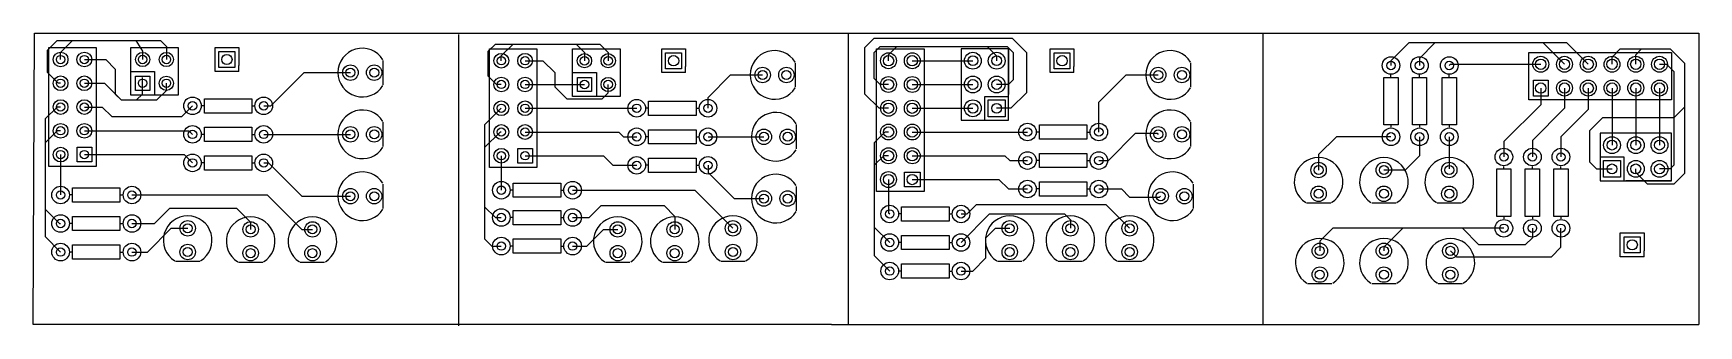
# Model space of a CAD drawing. Header units: millimetres. Extents: x 8 to 186, y -95 to -64.
import ezdxf

# ---------------------------------------------------------------- set-up
doc = ezdxf.new("R2010")
doc.units = ezdxf.units.MM

msp = doc.modelspace()

# ---------------------------------------------------------------- linework, layer by layer
for points in [[(7.87, -95.12), (8, -64)], [(8, -64), (94.11, -64)], [(94.11, -64), (107.19, -64), (107.19, -64.01)], [(95, -64.07), (95, -95.19)], [(107.19, -64), (125.6, -64), (145.92, -64)], [(139.32, -64.01), (139.32, -95.12)], [(145.92, -64), (185.93, -64)], [(185.93, -64), (185.93, -95.12)], [(10.79, -69.34), (10.54, -69.34), (9.4, -68.2), (9.4, -65.79), (10.41, -64.77), (18.85, -64.77), (19.56, -65.91), (19.56, -66.8)], [(10.79, -66.8), (10.79, -66.04), (12.06, -64.77), (20.96, -64.77)], [(20.96, -64.77), (21.46, -64.77), (22.1, -65.4), (22.1, -66.8)], [(29.84, -68.07), (27.3, -68.07), (27.3, -65.53), (29.84, -65.53), (29.84, -67.44)], [(53.34, -64.13), (53.34, -95.25)], [(57.91, -69.47), (57.4, -69.47), (56.51, -68.58), (56.51, -65.91), (57.28, -65.15), (65.91, -65.15), (66.8, -66.04), (66.8, -66.93)], [(57.91, -66.93), (57.91, -66.42), (59.18, -65.15), (68.45, -65.15), (69.34, -66.04), (69.34, -66.93)], [(77.6, -68.2), (75.06, -68.2), (75.06, -65.66), (77.6, -65.66), (77.6, -67.56)], [(99.31, -72.01), (98.3, -72.01), (96.77, -70.49), (96.77, -65.53), (97.79, -64.52), (112.52, -64.52), (114.05, -66.04), (114.05, -70.36), (112.39, -72.01), (110.87, -72.01)], [(99.31, -69.47), (98.43, -69.47), (97.79, -68.83), (97.79, -66.04), (98.43, -65.4), (112.01, -65.4), (112.65, -66.04), (112.65, -68.96), (112.14, -69.47), (110.87, -69.47)], [(99.31, -66.93), (99.31, -66.29), (100.2, -65.4), (109.85, -65.4), (110.87, -66.42), (110.87, -66.93)], [(112.14, -65.66), (107.06, -65.66), (107.06, -73.28), (112.14, -73.28), (112.14, -65.66), (112.14, -70.53)], [(119.13, -68.2), (116.59, -68.2), (116.59, -65.66), (119.13, -65.66), (119.13, -67.56)], [(174.12, -67.31), (171.83, -65.02), (154.94, -65.02), (153.03, -66.93), (153.03, -67.44)], [(171.58, -67.31), (169.29, -65.02), (157.73, -65.02), (156.08, -66.68), (156.08, -67.44)], [(176.66, -67.31), (176.66, -66.55), (177.55, -65.66), (182.88, -65.66), (184.4, -67.18), (184.4, -71.88), (183.26, -73.02), (175.64, -73.02), (174.24, -74.42), (174.24, -77.72), (175.01, -78.49), (176.66, -78.49)], [(179.2, -67.31), (179.2, -66.29), (179.83, -65.66), (182.88, -65.66), (184.4, -67.18), (184.4, -78.99), (183.26, -80.14), (180.47, -80.14), (179.2, -78.87), (179.2, -78.49)], [(13.33, -66.8), (15.62, -66.8), (16.64, -67.82), (16.64, -70.49), (17.27, -71.12), (21.08, -71.12), (22.1, -70.1), (22.1, -69.34)], [(29.84, -68.07), (29.84, -67.44)], [(45.28, -69.5), (45.28, -66.9)], [(60.45, -66.93), (62.36, -66.93), (63.63, -68.2), (63.63, -69.72), (64.9, -70.99), (68.71, -70.99), (69.34, -70.36), (69.34, -69.47)], [(77.6, -68.2), (77.6, -67.56)], [(89.35, -69.75), (89.35, -67.15)], [(101.85, -66.93), (108.33, -66.93)], [(119.13, -68.2), (119.13, -67.56)], [(131.64, -69.75), (131.64, -67.15)], [(159.26, -67.44), (159.38, -67.31), (169.04, -67.31)], [(181.74, -67.31), (182.5, -67.31), (183.26, -68.07), (183.26, -78.11), (182.88, -78.49), (181.74, -78.49)], [(13.33, -69.34), (15.49, -69.34), (17.27, -71.12), (18.92, -71.12), (19.56, -70.49), (19.56, -68.71)], [(18.29, -68.07), (20.83, -68.07), (20.83, -70.61)], [(32.51, -71.75), (33.27, -71.75), (36.83, -68.2), (41.78, -68.2)], [(65.53, -68.2), (68.07, -68.2), (68.07, -70.74)], [(80.01, -72.01), (80.01, -70.87), (82.42, -68.45), (85.85, -68.45)], [(121.79, -74.55), (121.79, -71.37), (124.71, -68.45), (128.14, -68.45)], [(152.27, -68.71), (153.03, -68.71)], [(152.27, -73.79), (152.27, -68.71)], [(153.03, -68.71), (153.03, -68.45)], [(153.03, -68.71), (153.8, -68.71)], [(153.8, -68.71), (153.8, -73.79)], [(155.32, -68.71), (156.08, -68.71)], [(155.32, -73.79), (155.32, -68.71)], [(156.08, -68.71), (156.08, -68.45)], [(156.08, -68.71), (156.84, -68.71)], [(156.84, -68.71), (156.84, -73.79)], [(158.5, -68.71), (159.26, -68.71)], [(158.5, -73.79), (158.5, -68.71)], [(159.26, -68.71), (159.26, -68.45)], [(159.26, -68.71), (160.02, -68.71)], [(160.02, -68.71), (160.02, -73.79)], [(26.16, -71.75), (26.16, -70.99)], [(26.16, -70.99), (31.24, -70.99)], [(31.24, -70.99), (31.24, -71.75)], [(60.45, -69.47), (66.8, -69.47)], [(101.85, -69.47), (108.33, -69.47)], [(109.6, -73.28), (109.6, -70.74), (112.14, -70.74)], [(169.04, -69.85), (169.04, -71.63), (165.1, -75.57), (165.1, -77.22)], [(171.58, -69.85), (171.58, -72.01), (168.15, -75.44), (168.15, -77.22)], [(174.12, -69.85), (174.12, -72.14), (171.2, -75.06), (171.2, -77.22)], [(176.66, -69.85), (176.66, -75.95)], [(179.2, -69.85), (179.2, -75.95)], [(181.74, -69.85), (181.74, -75.95)], [(10.79, -71.88), (10.41, -71.88), (9.14, -73.15), (9.14, -85.73), (10.79, -87.38)], [(13.33, -71.88), (15.24, -71.88), (16.26, -72.9), (23.75, -72.9), (24.89, -71.75)], [(26.16, -71.75), (25.91, -71.75)], [(26.16, -72.52), (26.16, -71.75)], [(31.24, -72.52), (26.16, -72.52)], [(31.24, -71.75), (31.5, -71.75)], [(31.24, -71.75), (31.24, -72.52)], [(57.91, -72.01), (56.13, -73.79), (56.13, -85.98), (56.9, -86.74), (57.91, -86.74)], [(60.45, -72.01), (72.39, -72.01)], [(73.66, -72.01), (73.41, -72.01)], [(73.66, -72.01), (73.66, -71.25)], [(73.66, -71.25), (78.74, -71.25)], [(73.66, -72.77), (73.66, -72.01)], [(78.74, -72.77), (73.66, -72.77)], [(78.74, -71.25), (78.74, -72.01)], [(78.74, -72.01), (78.99, -72.01)], [(78.74, -72.01), (78.74, -72.77)], [(101.85, -72.01), (108.33, -72.01)], [(10.79, -74.42), (10.41, -74.42), (9.14, -75.69), (9.14, -82.8), (10.67, -84.33), (10.79, -84.33)], [(13.33, -74.42), (24.51, -74.42), (24.89, -74.8)], [(26.16, -74.8), (26.16, -74.04)], [(26.16, -74.04), (31.24, -74.04)], [(31.24, -74.04), (31.24, -74.8)], [(45.28, -76.1), (45.28, -73.5)], [(57.91, -74.55), (57.78, -74.55), (56.13, -76.2), (56.13, -82.55), (57.28, -83.69), (57.91, -83.69)], [(60.45, -74.55), (70.49, -74.55), (70.99, -75.06), (72.39, -75.06)], [(73.66, -75.06), (73.66, -74.3)], [(73.66, -74.3), (78.74, -74.3)], [(78.74, -74.3), (78.74, -75.06)], [(89.48, -76.36), (89.48, -73.76)], [(99.31, -74.55), (98.93, -74.55), (97.79, -75.69), (97.79, -87.76), (99.44, -89.41)], [(101.85, -74.55), (114.17, -74.55)], [(115.44, -74.55), (115.19, -74.55)], [(115.44, -74.55), (115.44, -73.79)], [(115.44, -73.79), (120.52, -73.79)], [(115.44, -75.31), (115.44, -74.55)], [(120.52, -73.79), (120.52, -74.55)], [(120.52, -74.55), (120.78, -74.55)], [(120.52, -74.55), (120.52, -75.31)], [(121.79, -77.6), (122.81, -77.6), (125.73, -74.68), (128.02, -74.68), (128.14, -74.8)], [(131.64, -76.1), (131.64, -73.5)], [(153.03, -73.79), (152.27, -73.79)], [(153.03, -73.79), (153.03, -74.04)], [(153.8, -73.79), (153.03, -73.79)], [(156.08, -73.79), (155.32, -73.79)], [(156.08, -73.79), (156.08, -74.04)], [(156.84, -73.79), (156.08, -73.79)], [(159.26, -73.79), (158.5, -73.79)], [(159.26, -73.79), (159.26, -74.04)], [(160.02, -73.79), (159.26, -73.79)], [(183.01, -79.76), (183.01, -74.68), (175.39, -74.68), (175.39, -79.76), (183.01, -79.76), (178.14, -79.76)], [(26.16, -74.8), (25.91, -74.8)], [(26.16, -75.57), (26.16, -74.8)], [(31.24, -75.57), (26.16, -75.57)], [(31.24, -74.8), (31.5, -74.8)], [(31.24, -74.8), (31.24, -75.57)], [(32.51, -74.8), (41.78, -74.8)], [(73.66, -75.06), (73.41, -75.06)], [(73.66, -75.82), (73.66, -75.06)], [(78.74, -75.82), (73.66, -75.82)], [(78.74, -75.06), (78.99, -75.06)], [(78.74, -75.06), (78.74, -75.82)], [(80.01, -75.06), (85.98, -75.06)], [(120.52, -75.31), (115.44, -75.31)], [(153.03, -75.06), (147.19, -75.06), (145.29, -76.96), (145.29, -78.61)], [(156.08, -75.06), (156.08, -77.09), (154.56, -78.61), (152.27, -78.61)], [(159.26, -75.06), (159.26, -78.49)], [(10.79, -76.96), (10.79, -81.28)], [(13.33, -76.96), (24, -76.96), (24.89, -77.85)], [(26.16, -77.85), (25.91, -77.85)], [(26.16, -77.85), (26.16, -77.09)], [(26.16, -77.09), (31.24, -77.09)], [(26.16, -78.61), (26.16, -77.85)], [(31.24, -77.09), (31.24, -77.85)], [(31.24, -77.85), (31.5, -77.85)], [(31.24, -77.85), (31.24, -78.61)], [(32.51, -77.85), (33.02, -77.85), (36.58, -81.41), (41.78, -81.41)], [(57.91, -77.09), (57.91, -80.77)], [(60.45, -77.09), (68.83, -77.09), (69.85, -78.11), (72.39, -78.11)], [(73.66, -78.11), (73.41, -78.11)], [(73.66, -78.11), (73.66, -77.34)], [(73.66, -77.34), (78.74, -77.34)], [(73.66, -78.87), (73.66, -78.11)], [(78.74, -77.34), (78.74, -78.11)], [(78.74, -78.11), (78.99, -78.11)], [(78.74, -78.11), (78.74, -78.87)], [(80.01, -78.11), (80.01, -78.87), (82.8, -81.66), (85.98, -81.66)], [(99.31, -77.09), (98.81, -77.09), (97.79, -78.11), (97.79, -84.71), (99.44, -86.36)], [(101.85, -77.09), (111.76, -77.09), (112.27, -77.6), (114.17, -77.6)], [(115.44, -77.6), (115.19, -77.6)], [(115.44, -77.6), (115.44, -76.84)], [(115.44, -76.84), (120.52, -76.84)], [(115.44, -78.36), (115.44, -77.6)], [(120.52, -76.84), (120.52, -77.6)], [(120.52, -77.6), (120.78, -77.6)], [(120.52, -77.6), (120.52, -78.36)], [(165.1, -78.49), (165.1, -78.23)], [(168.15, -78.49), (168.15, -78.23)], [(171.2, -78.49), (171.2, -78.23)], [(175.39, -77.21), (177.93, -77.21), (177.93, -79.76)], [(31.24, -78.61), (26.16, -78.61)], [(45.28, -82.71), (45.28, -80.11)], [(59.18, -80.77), (59.18, -80.01)], [(59.18, -80.01), (64.26, -80.01)], [(64.26, -80.01), (64.26, -80.77)], [(78.74, -78.87), (73.66, -78.87)], [(99.31, -79.63), (99.31, -83.19), (99.44, -83.31)], [(101.85, -79.63), (111.12, -79.63), (112.14, -80.64), (114.17, -80.64)], [(120.52, -78.36), (115.44, -78.36)], [(115.44, -80.64), (115.44, -79.88)], [(115.44, -79.88), (120.52, -79.88)], [(120.52, -79.88), (120.52, -80.64)], [(131.9, -82.71), (131.9, -80.11)], [(164.34, -78.49), (165.1, -78.49)], [(164.34, -83.57), (164.34, -78.49)], [(165.1, -78.49), (165.86, -78.49)], [(165.86, -78.49), (165.86, -83.57)], [(167.39, -78.49), (168.15, -78.49)], [(167.39, -83.57), (167.39, -78.49)], [(168.15, -78.49), (168.91, -78.49)], [(168.91, -78.49), (168.91, -83.57)], [(170.43, -78.49), (171.2, -78.49)], [(170.43, -83.57), (170.43, -78.49)], [(171.2, -78.49), (171.96, -78.49)], [(171.96, -78.49), (171.96, -83.57)], [(12.06, -81.28), (11.81, -81.28)], [(12.06, -81.28), (12.06, -80.52)], [(12.06, -80.52), (17.14, -80.52)], [(12.06, -82.04), (12.06, -81.28)], [(17.14, -80.52), (17.14, -81.28)], [(17.14, -81.28), (17.4, -81.28)], [(17.14, -81.28), (17.14, -82.04)], [(18.42, -81.28), (32.89, -81.28), (36.58, -84.96), (37.72, -84.96)], [(59.18, -80.77), (58.93, -80.77)], [(59.18, -81.53), (59.18, -80.77)], [(64.26, -81.53), (59.18, -81.53)], [(64.26, -80.77), (64.52, -80.77)], [(64.26, -80.77), (64.26, -81.53)], [(65.53, -80.77), (78.61, -80.77), (82.68, -84.84)], [(89.48, -82.96), (89.48, -80.36)], [(115.44, -80.64), (115.19, -80.64)], [(115.44, -81.41), (115.44, -80.64)], [(120.52, -81.41), (115.44, -81.41)], [(120.52, -80.64), (120.78, -80.64)], [(120.52, -80.64), (120.52, -81.41)], [(121.79, -80.64), (124.21, -80.64), (125.09, -81.53), (128.27, -81.53), (128.4, -81.41)], [(17.14, -82.04), (12.06, -82.04)], [(12.06, -84.33), (12.06, -83.57)], [(12.06, -83.57), (17.14, -83.57)], [(17.14, -83.57), (17.14, -84.33)], [(18.42, -84.33), (20.83, -84.33), (22.48, -82.68), (29.59, -82.68), (31.11, -84.2), (31.11, -84.96)], [(59.18, -83.69), (59.18, -82.93)], [(59.18, -82.93), (64.26, -82.93)], [(64.26, -82.93), (64.26, -83.69)], [(65.53, -83.69), (67.31, -83.69), (68.58, -82.42), (75.31, -82.42), (76.45, -83.57), (76.45, -84.96)], [(100.71, -83.31), (100.46, -83.31)], [(100.71, -83.31), (100.71, -82.55)], [(100.71, -82.55), (105.79, -82.55)], [(100.71, -84.07), (100.71, -83.31)], [(105.79, -82.55), (105.79, -83.31)], [(105.79, -83.31), (106.04, -83.31)], [(105.79, -83.31), (105.79, -84.07)], [(107.06, -83.31), (107.7, -83.31), (108.71, -82.3), (122.55, -82.3), (125.09, -84.84)], [(107.06, -86.36), (110.11, -83.31), (118.11, -83.31), (118.75, -83.95), (118.75, -84.84)], [(143.99, -82.11), (146.59, -82.11)], [(150.97, -82.11), (153.57, -82.11)], [(157.96, -82.11), (160.56, -82.11)], [(165.1, -83.57), (164.34, -83.57)], [(165.1, -83.57), (165.1, -83.82)], [(165.86, -83.57), (165.1, -83.57)], [(168.15, -83.57), (167.39, -83.57)], [(168.15, -83.57), (168.15, -83.82)], [(168.91, -83.57), (168.15, -83.57)], [(171.2, -83.57), (170.43, -83.57)], [(171.2, -83.57), (171.2, -83.82)], [(171.96, -83.57), (171.2, -83.57)], [(12.06, -84.33), (11.81, -84.33)], [(12.06, -85.09), (12.06, -84.33)], [(17.14, -85.09), (12.06, -85.09)], [(17.14, -84.33), (17.4, -84.33)], [(17.14, -84.33), (17.14, -85.09)], [(18.42, -87.38), (20.07, -87.38), (22.61, -84.84), (24.38, -84.84)], [(59.18, -83.69), (58.93, -83.69)], [(59.18, -84.46), (59.18, -83.69)], [(64.26, -84.46), (59.18, -84.46)], [(64.26, -83.69), (64.52, -83.69)], [(64.26, -83.69), (64.26, -84.46)], [(65.53, -86.74), (67.06, -86.74), (68.83, -84.96), (70.36, -84.96)], [(105.79, -84.07), (100.71, -84.07)], [(107.06, -89.41), (108.33, -89.41), (109.73, -88.01), (109.73, -85.85), (110.74, -84.84), (112.27, -84.84)], [(165.1, -84.84), (146.81, -84.84), (145.42, -86.23), (145.42, -87.25)], [(168.15, -84.84), (168.15, -85.85), (167.39, -86.61), (162.43, -86.61), (160.66, -84.84), (154.3, -84.84), (152.27, -86.87), (152.27, -87.25)], [(159.38, -87.25), (160.02, -87.88), (170.18, -87.88), (171.2, -86.87), (171.2, -84.84)], [(180.09, -87.88), (177.55, -87.88), (177.55, -85.34), (180.09, -85.34), (180.09, -87.25)], [(12.06, -87.38), (12.06, -86.61)], [(12.06, -86.61), (17.14, -86.61)], [(17.14, -86.61), (17.14, -87.38)], [(59.18, -86.74), (58.93, -86.74)], [(59.18, -86.74), (59.18, -85.98)], [(59.18, -85.98), (64.26, -85.98)], [(59.18, -87.5), (59.18, -86.74)], [(64.26, -85.98), (64.26, -86.74)], [(64.26, -86.74), (64.52, -86.74)], [(64.26, -86.74), (64.26, -87.5)], [(100.71, -86.36), (100.46, -86.36)], [(100.71, -86.36), (100.71, -85.6)], [(100.71, -85.6), (105.79, -85.6)], [(100.71, -87.12), (100.71, -86.36)], [(105.79, -87.12), (100.71, -87.12)], [(105.79, -85.6), (105.79, -86.36)], [(105.79, -86.36), (106.04, -86.36)], [(105.79, -86.36), (105.79, -87.12)], [(12.06, -87.38), (11.81, -87.38)], [(12.06, -88.14), (12.06, -87.38)], [(17.14, -88.14), (12.06, -88.14)], [(17.14, -87.38), (17.4, -87.38)], [(17.14, -87.38), (17.14, -88.14)], [(23.08, -88.34), (25.68, -88.34)], [(29.82, -88.46), (32.41, -88.46)], [(36.42, -88.46), (39.02, -88.46)], [(64.26, -87.5), (59.18, -87.5)], [(69.06, -88.46), (71.66, -88.46)], [(75.15, -88.46), (77.75, -88.46)], [(81.38, -88.34), (83.98, -88.34)], [(100.71, -89.41), (100.71, -88.65)], [(100.71, -88.65), (105.79, -88.65)], [(105.79, -88.65), (105.79, -89.41)], [(110.97, -88.34), (113.57, -88.34)], [(117.45, -88.34), (120.04, -88.34)], [(123.8, -88.34), (126.39, -88.34)], [(180.09, -87.88), (180.09, -87.25)], [(100.71, -89.41), (100.46, -89.41)], [(100.71, -90.17), (100.71, -89.41)], [(105.79, -90.17), (100.71, -90.17)], [(105.79, -89.41), (106.04, -89.41)], [(105.79, -89.41), (105.79, -90.17)], [(144.12, -90.75), (146.71, -90.75)], [(150.97, -90.75), (153.57, -90.75)], [(158.09, -90.75), (160.68, -90.75)], [(93.22, -95.12), (7.87, -95.12)], [(93.22, -95.12), (145.92, -95.12)], [(145.92, -95.12), (185.93, -95.12)]]:
    msp.add_lwpolyline(points)
for points in [[(9.52, -78.23), (9.52, -65.53), (14.6, -65.53), (14.6, -78.23), (9.52, -78.23)], [(18.29, -65.53), (23.37, -65.53), (23.37, -70.61), (18.29, -70.61), (18.29, -65.53)], [(56.64, -78.36), (56.64, -65.66), (61.72, -65.66), (61.72, -78.36), (56.64, -78.36)], [(65.53, -65.66), (70.61, -65.66), (70.61, -70.74), (65.53, -70.74), (65.53, -65.66)], [(98.04, -80.9), (98.04, -65.66), (103.12, -65.66), (103.12, -80.9), (98.04, -80.9)], [(29.43, -65.95), (29.43, -67.65), (27.72, -67.65), (27.72, -65.95)], [(77.18, -66.08), (77.18, -67.78), (75.48, -67.78), (75.48, -66.08)], [(118.71, -66.08), (118.71, -67.78), (117.01, -67.78), (117.01, -66.08)], [(167.77, -66.04), (183.01, -66.04), (183.01, -71.12), (167.77, -71.12), (167.77, -66.04)], [(18.8, -68.58), (20.32, -68.58), (20.32, -70.1), (18.8, -70.1)], [(66.04, -68.71), (67.56, -68.71), (67.56, -70.23), (66.04, -70.23)], [(168.25, -69), (169.82, -69), (169.82, -70.7), (168.25, -70.7)], [(109.97, -72.91), (109.97, -71.11), (111.77, -71.11), (111.77, -72.91)], [(12.55, -77.75), (12.55, -76.17), (14.12, -76.17), (14.12, -77.75)], [(59.66, -77.88), (59.66, -76.3), (61.24, -76.3), (61.24, -77.88)], [(175.76, -77.59), (177.56, -77.59), (177.56, -79.39), (175.76, -79.39)], [(101, -80.42), (101, -78.84), (102.7, -78.84), (102.7, -80.42)], [(179.67, -85.76), (179.67, -87.46), (177.97, -87.46), (177.97, -85.76)]]:
    msp.add_lwpolyline(points, close=True)
for centre, radius in [((10.79, -66.8), 0.787), ((10.79, -66.8), 0.445), ((13.33, -66.8), 0.787), ((13.33, -66.8), 0.445), ((19.56, -66.8), 0.762), ((19.56, -66.8), 0.457), ((22.1, -66.8), 0.762), ((22.1, -66.8), 0.457), ((28.57, -66.8), 0.55), ((41.78, -68.2), 0.826), ((44.32, -68.2), 0.826), ((57.91, -66.93), 0.787), ((57.91, -66.93), 0.445), ((60.45, -66.93), 0.787), ((60.45, -66.93), 0.445), ((66.8, -66.93), 0.762), ((66.8, -66.93), 0.457), ((69.34, -66.93), 0.762), ((69.34, -66.93), 0.457), ((76.33, -66.93), 0.55), ((85.85, -68.45), 0.826), ((88.39, -68.45), 0.826), ((99.31, -66.93), 0.85), ((99.31, -66.93), 0.55), ((101.85, -66.93), 0.85), ((101.85, -66.93), 0.55), ((108.33, -66.93), 0.9), ((108.33, -66.93), 0.525), ((110.87, -66.93), 0.9), ((110.87, -66.93), 0.525), ((117.86, -66.93), 0.55), ((128.14, -68.45), 0.826), ((130.68, -68.45), 0.826), ((153.03, -67.44), 0.94), ((153.03, -67.44), 0.45), ((156.08, -67.44), 0.94), ((156.08, -67.44), 0.45), ((159.26, -67.44), 0.94), ((159.26, -67.44), 0.45), ((169.04, -67.31), 0.85), ((169.04, -67.31), 0.55), ((171.58, -67.31), 0.85), ((171.58, -67.31), 0.55), ((174.12, -67.31), 0.85), ((174.12, -67.31), 0.55), ((176.66, -67.31), 0.85), ((176.66, -67.31), 0.55), ((179.2, -67.31), 0.85), ((179.2, -67.31), 0.55), ((181.74, -67.31), 0.85), ((181.74, -67.31), 0.55), ((10.79, -69.34), 0.787), ((10.79, -69.34), 0.445), ((13.33, -69.34), 0.787), ((13.33, -69.34), 0.445), ((19.56, -69.34), 0.457), ((22.1, -69.34), 0.762), ((22.1, -69.34), 0.457), ((41.78, -68.2), 0.483), ((44.32, -68.2), 0.483), ((57.91, -69.47), 0.787), ((57.91, -69.47), 0.445), ((60.45, -69.47), 0.787), ((60.45, -69.47), 0.445), ((66.8, -69.47), 0.457), ((69.34, -69.47), 0.762), ((69.34, -69.47), 0.457), ((85.85, -68.45), 0.483), ((88.39, -68.45), 0.483), ((99.31, -69.47), 0.85), ((99.31, -69.47), 0.55), ((101.85, -69.47), 0.85), ((101.85, -69.47), 0.55), ((108.33, -69.47), 0.9), ((108.33, -69.47), 0.525), ((110.87, -69.47), 0.9), ((110.87, -69.47), 0.525), ((128.14, -68.45), 0.483), ((130.68, -68.45), 0.483), ((169.04, -69.85), 0.55), ((171.58, -69.85), 0.85), ((171.58, -69.85), 0.55), ((174.12, -69.85), 0.85), ((174.12, -69.85), 0.55), ((176.66, -69.85), 0.85), ((176.66, -69.85), 0.55), ((179.2, -69.85), 0.85), ((179.2, -69.85), 0.55), ((181.74, -69.85), 0.85), ((181.74, -69.85), 0.55), ((10.79, -71.88), 0.787), ((13.33, -71.88), 0.787), ((24.89, -71.75), 0.94), ((32.51, -71.75), 0.94), ((57.91, -72.01), 0.787), ((60.45, -72.01), 0.787), ((72.39, -72.01), 0.94), ((80.01, -72.01), 0.94), ((99.31, -72.01), 0.85), ((101.85, -72.01), 0.85), ((108.33, -72.01), 0.9), ((10.79, -71.88), 0.445), ((13.33, -71.88), 0.445), ((24.89, -71.75), 0.45), ((32.51, -71.75), 0.45), ((57.91, -72.01), 0.445), ((60.45, -72.01), 0.445), ((72.39, -72.01), 0.45), ((80.01, -72.01), 0.45), ((99.31, -72.01), 0.55), ((101.85, -72.01), 0.55), ((108.33, -72.01), 0.525), ((110.87, -72.01), 0.525), ((10.79, -74.42), 0.787), ((10.79, -74.42), 0.445), ((13.33, -74.42), 0.787), ((13.33, -74.42), 0.445), ((24.89, -74.8), 0.94), ((24.89, -74.8), 0.45), ((32.51, -74.8), 0.94), ((32.51, -74.8), 0.45), ((41.78, -74.8), 0.826), ((41.78, -74.8), 0.483), ((44.32, -74.8), 0.826), ((44.32, -74.8), 0.483), ((57.91, -74.55), 0.787), ((57.91, -74.55), 0.445), ((60.45, -74.55), 0.787), ((60.45, -74.55), 0.445), ((72.39, -75.06), 0.94), ((72.39, -75.06), 0.45), ((80.01, -75.06), 0.94), ((80.01, -75.06), 0.45), ((85.98, -75.06), 0.826), ((85.98, -75.06), 0.483), ((88.52, -75.06), 0.826), ((88.52, -75.06), 0.483), ((99.31, -74.55), 0.85), ((99.31, -74.55), 0.55), ((101.85, -74.55), 0.85), ((101.85, -74.55), 0.55), ((114.17, -74.55), 0.94), ((114.17, -74.55), 0.45), ((121.79, -74.55), 0.94), ((121.79, -74.55), 0.45), ((128.14, -74.8), 0.826), ((128.14, -74.8), 0.483), ((130.68, -74.8), 0.826), ((130.68, -74.8), 0.483), ((153.03, -75.06), 0.94), ((153.03, -75.06), 0.45), ((156.08, -75.06), 0.94), ((156.08, -75.06), 0.45), ((159.26, -75.06), 0.94), ((159.26, -75.06), 0.45), ((10.79, -76.96), 0.787), ((10.79, -76.96), 0.445), ((13.33, -76.96), 0.445), ((57.91, -77.09), 0.787), ((99.31, -77.09), 0.85), ((99.31, -77.09), 0.55), ((101.85, -77.09), 0.85), ((101.85, -77.09), 0.55), ((165.1, -77.22), 0.94), ((168.15, -77.22), 0.94), ((171.2, -77.22), 0.94), ((176.66, -75.95), 0.9), ((176.66, -75.95), 0.525), ((179.2, -75.95), 0.9), ((179.2, -75.95), 0.525), ((181.74, -75.95), 0.9), ((181.74, -75.95), 0.525), ((24.89, -77.85), 0.94), ((24.89, -77.85), 0.45), ((32.51, -77.85), 0.94), ((32.51, -77.85), 0.45), ((57.91, -77.09), 0.445), ((60.45, -77.09), 0.445), ((72.39, -78.11), 0.94), ((72.39, -78.11), 0.45), ((80.01, -78.11), 0.94), ((80.01, -78.11), 0.45), ((114.17, -77.6), 0.94), ((114.17, -77.6), 0.45), ((121.79, -77.6), 0.94), ((121.79, -77.6), 0.45), ((145.29, -78.61), 0.826), ((145.29, -78.61), 0.483), ((152.27, -78.61), 0.826), ((152.27, -78.61), 0.483), ((159.26, -78.61), 0.826), ((159.26, -78.61), 0.483), ((165.1, -77.22), 0.45), ((168.15, -77.22), 0.45), ((171.2, -77.22), 0.45), ((176.66, -78.49), 0.525), ((179.2, -78.49), 0.9), ((179.2, -78.49), 0.525), ((181.74, -78.49), 0.9), ((181.74, -78.49), 0.525), ((57.91, -80.77), 0.94), ((65.53, -80.77), 0.94), ((99.31, -79.63), 0.85), ((99.31, -79.63), 0.55), ((101.85, -79.63), 0.55), ((114.17, -80.64), 0.94), ((121.79, -80.64), 0.94), ((10.79, -81.28), 0.94), ((10.79, -81.28), 0.45), ((18.42, -81.28), 0.94), ((18.42, -81.28), 0.45), ((41.78, -81.41), 0.826), ((41.78, -81.41), 0.483), ((44.32, -81.41), 0.826), ((44.32, -81.41), 0.483), ((57.91, -80.77), 0.45), ((65.53, -80.77), 0.45), ((85.98, -81.66), 0.826), ((85.98, -81.66), 0.483), ((88.52, -81.66), 0.826), ((88.52, -81.66), 0.483), ((114.17, -80.64), 0.45), ((121.79, -80.64), 0.45), ((128.4, -81.41), 0.826), ((128.4, -81.41), 0.483), ((130.94, -81.41), 0.826), ((130.94, -81.41), 0.483), ((145.29, -81.15), 0.826), ((145.29, -81.15), 0.483), ((152.27, -81.15), 0.826), ((152.27, -81.15), 0.483), ((159.26, -81.15), 0.826), ((159.26, -81.15), 0.483), ((10.79, -84.33), 0.94), ((18.42, -84.33), 0.94), ((57.91, -83.69), 0.94), ((57.91, -83.69), 0.45), ((65.53, -83.69), 0.94), ((65.53, -83.69), 0.45), ((99.44, -83.31), 0.94), ((99.44, -83.31), 0.45), ((107.06, -83.31), 0.94), ((107.06, -83.31), 0.45), ((10.79, -84.33), 0.45), ((18.42, -84.33), 0.45), ((24.38, -84.84), 0.826), ((24.38, -84.84), 0.483), ((31.11, -84.96), 0.826), ((31.11, -84.96), 0.483), ((37.72, -84.96), 0.826), ((37.72, -84.96), 0.483), ((70.36, -84.96), 0.826), ((70.36, -84.96), 0.483), ((76.45, -84.96), 0.826), ((76.45, -84.96), 0.483), ((82.68, -84.84), 0.826), ((82.68, -84.84), 0.483), ((99.44, -86.36), 0.94), ((107.06, -86.36), 0.94), ((112.27, -84.84), 0.826), ((112.27, -84.84), 0.483), ((118.75, -84.84), 0.826), ((118.75, -84.84), 0.483), ((125.09, -84.84), 0.826), ((125.09, -84.84), 0.483), ((165.1, -84.84), 0.94), ((165.1, -84.84), 0.45), ((168.15, -84.84), 0.94), ((168.15, -84.84), 0.45), ((171.2, -84.84), 0.94), ((171.2, -84.84), 0.45), ((10.79, -87.38), 0.94), ((10.79, -87.38), 0.45), ((18.42, -87.38), 0.94), ((18.42, -87.38), 0.45), ((24.38, -87.38), 0.826), ((24.38, -87.38), 0.483), ((31.11, -87.5), 0.826), ((31.11, -87.5), 0.483), ((37.72, -87.5), 0.826), ((37.72, -87.5), 0.483), ((57.91, -86.74), 0.94), ((57.91, -86.74), 0.45), ((65.53, -86.74), 0.94), ((65.53, -86.74), 0.45), ((70.36, -87.5), 0.826), ((70.36, -87.5), 0.483), ((76.45, -87.5), 0.826), ((76.45, -87.5), 0.483), ((82.68, -87.38), 0.826), ((82.68, -87.38), 0.483), ((99.44, -86.36), 0.45), ((107.06, -86.36), 0.45), ((112.27, -87.38), 0.826), ((112.27, -87.38), 0.483), ((118.75, -87.38), 0.826), ((118.75, -87.38), 0.483), ((125.09, -87.38), 0.826), ((125.09, -87.38), 0.483), ((145.42, -87.25), 0.826), ((145.42, -87.25), 0.483), ((152.27, -87.25), 0.826), ((152.27, -87.25), 0.483), ((159.38, -87.25), 0.826), ((159.38, -87.25), 0.483), ((178.82, -86.61), 0.55), ((99.44, -89.41), 0.94), ((99.44, -89.41), 0.45), ((107.06, -89.41), 0.94), ((107.06, -89.41), 0.45), ((145.42, -89.79), 0.826), ((152.27, -89.79), 0.826), ((159.38, -89.79), 0.826), ((145.42, -89.79), 0.483), ((152.27, -89.79), 0.483), ((159.38, -89.79), 0.483)]:
    msp.add_circle(centre, radius)
for centre, start, end in [((43.05, -68.2), 32.1032, 327.8968), ((87.12, -68.45), 32.1032, 327.8968), ((129.41, -68.45), 32.1032, 327.8968), ((43.05, -74.8), 32.1032, 327.8968), ((87.25, -75.06), 32.1032, 327.8968), ((129.41, -74.8), 32.1032, 327.8968), ((145.29, -79.88), 302.1032, 237.8968), ((152.27, -79.88), 302.1032, 237.8968), ((159.26, -79.88), 302.1032, 237.8968), ((43.05, -81.41), 32.1032, 327.8968), ((87.25, -81.66), 32.1032, 327.8968), ((129.67, -81.41), 32.1032, 327.8968), ((24.38, -86.11), 302.1032, 237.8968), ((31.11, -86.23), 302.1032, 237.8968), ((37.72, -86.23), 302.1032, 237.8968), ((70.36, -86.23), 302.1032, 237.8968), ((76.45, -86.23), 302.1032, 237.8968), ((82.68, -86.11), 302.1032, 237.8968), ((112.27, -86.11), 302.1032, 237.8968), ((118.75, -86.11), 302.1032, 237.8968), ((125.09, -86.11), 302.1032, 237.8968), ((145.42, -88.52), 302.1032, 237.8968), ((152.27, -88.52), 302.1032, 237.8968), ((159.38, -88.52), 302.1032, 237.8968)]:
    msp.add_arc(centre, 2.6, start, end)

doc.saveas('drawing.dxf')
